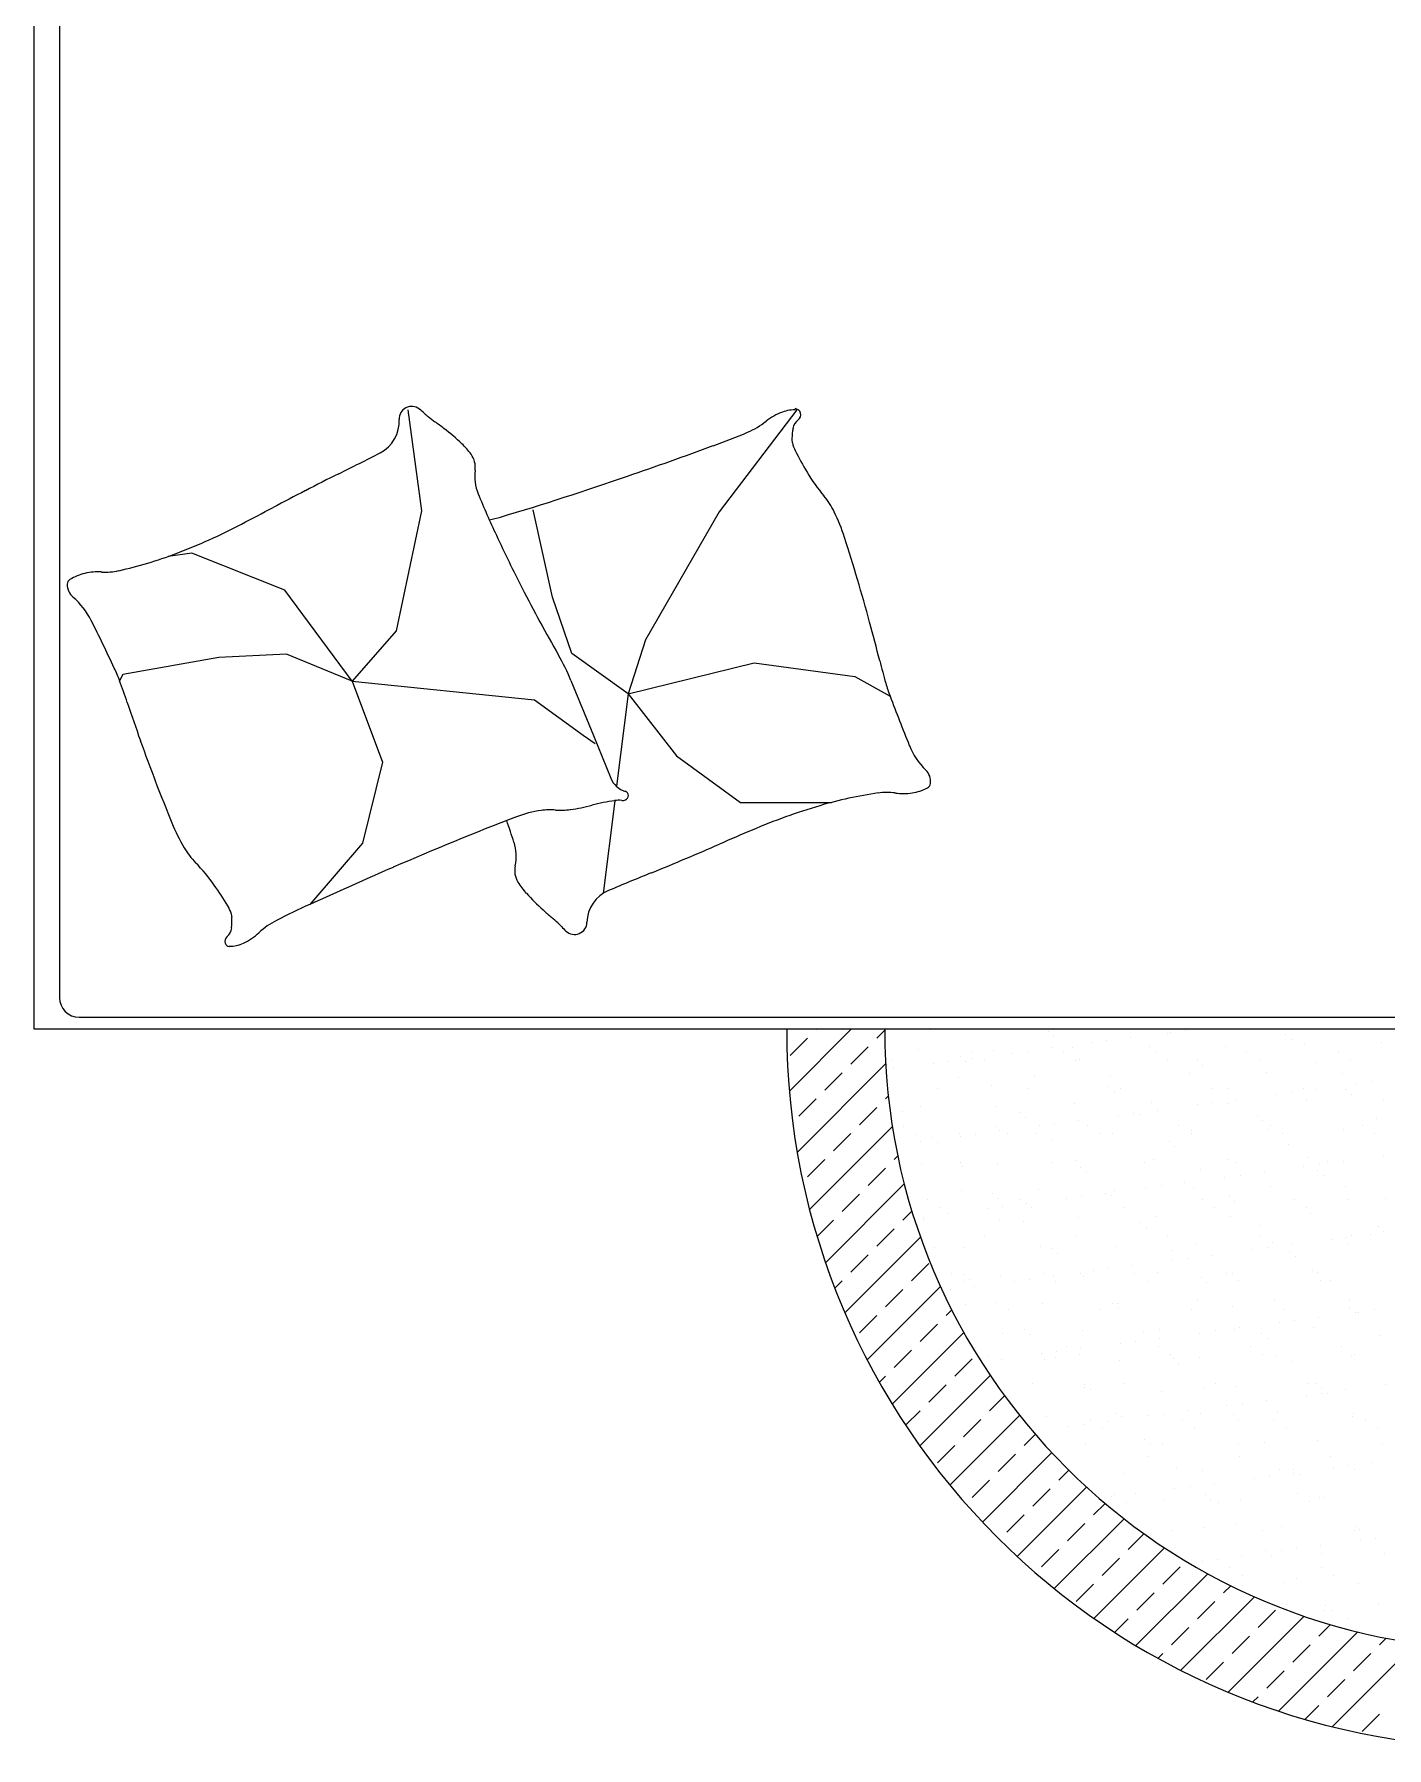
# Model space of a CAD drawing. Header units: inches. Extents: x 11.4 to 53.9, y 13.7 to 38.5.
# Drawn here: x 13.645 to 15.024, y 18.924 to 20.672 of the extents above; entities that cross this region are included whole.
import ezdxf

# ---------------------------------------------------------------- set-up
doc = ezdxf.new("R2010")
doc.units = ezdxf.units.IN
doc.header["$MEASUREMENT"] = 0
doc.layers.add('02', color=2, linetype='Continuous')
doc.layers.add('4', color=4, linetype='Continuous')

msp = doc.modelspace()

# ---------------------------------------------------------------- linework, layer by layer
at = {"layer": '02'}
for p, q in [((13.6709, 21.1485), (13.6709, 19.6892)), ((14.0261, 20.2887), (14.0399, 20.1856)), ((14.4227, 20.2886), (14.3435, 20.1846)), ((14.0399, 20.1856), (14.0141, 20.0635)), ((14.1735, 20.0977), (14.1537, 20.1866)), ((14.3435, 20.1846), (14.2684, 20.0543)), ((13.8059, 20.1426), (13.7818, 20.1392)), ((13.9005, 20.1048), (13.8059, 20.1426)), ((13.9693, 20.012), (13.9005, 20.1048)), ((14.1932, 20.0404), (14.1735, 20.0977)), ((14.0141, 20.0635), (13.9693, 20.012)), ((14.2684, 20.0543), (14.2506, 19.999)), ((13.8334, 20.036), (13.7354, 20.0189)), ((13.9023, 20.0395), (13.8334, 20.036)), ((13.9693, 20.012), (13.9023, 20.0395)), ((14.2506, 19.999), (14.1932, 20.0404)), ((14.2506, 19.999), (14.3791, 20.0306)), ((14.3791, 20.0306), (14.4818, 20.0167)), ((13.7354, 20.0189), (13.7321, 20.0124)), ((13.9693, 20.012), (14.1551, 19.9931)), ((13.9693, 20.012), (14.0003, 19.9295)), ((14.1924, 20.0128), (14.2154, 19.9565)), ((14.4818, 20.0167), (14.5179, 19.9967)), ((14.1551, 19.9931), (14.205, 19.957)), ((14.2506, 19.999), (14.2388, 19.9048)), ((14.2506, 19.999), (14.3, 19.9357)), ((14.205, 19.957), (14.217, 19.9484)), ((14.2154, 19.9565), (14.2331, 19.913)), ((14.0003, 19.9295), (13.9797, 19.8469)), ((14.3, 19.9357), (14.3652, 19.8883)), ((14.237, 19.8901), (14.2251, 19.7955)), ((14.3652, 19.8883), (14.4581, 19.8883)), ((13.9797, 19.8469), (13.9261, 19.7844)), ((13.6909, 19.6692), (15.0967, 19.6692)), ((14.4151, 19.594), (14.478, 19.657)), ((14.4159, 19.6302), (14.4336, 19.6479)), ((14.4424, 19.6567), (14.4427, 19.657)), ((14.5043, 19.6479), (14.5124, 19.656)), ((14.5593, 19.6563), (14.5593, 19.6563)), ((14.6794, 19.6552), (14.6794, 19.6552)), ((14.6849, 19.6502), (14.6849, 19.6502)), ((14.7231, 19.6434), (14.7231, 19.6434)), ((14.7387, 19.6454), (14.7387, 19.6454)), ((14.7631, 19.6486), (14.7631, 19.6486)), ((14.8012, 19.6526), (14.8012, 19.6526)), ((14.8039, 19.654), (14.8039, 19.654)), ((14.8195, 19.6561), (14.8195, 19.6561)), ((14.9212, 19.6515), (14.9212, 19.6515)), ((14.9268, 19.6465), (14.9268, 19.6465)), ((14.9406, 19.6422), (14.9406, 19.6422)), ((15.0191, 19.6432), (15.0191, 19.6432)), ((14.4778, 19.6214), (14.4954, 19.6391)), ((14.5204, 19.6252), (14.5204, 19.6252)), ((14.5465, 19.6361), (14.5465, 19.6361)), ((14.5892, 19.6289), (14.5892, 19.6289)), ((14.6011, 19.6335), (14.6011, 19.6335)), ((14.6016, 19.6274), (14.6016, 19.6274)), ((14.6138, 19.6254), (14.6138, 19.6254)), ((14.6233, 19.6358), (14.6233, 19.6358)), ((14.6424, 19.6327), (14.6424, 19.6327)), ((14.658, 19.6348), (14.658, 19.6348)), ((14.6824, 19.638), (14.6824, 19.638)), ((14.6946, 19.6336), (14.6946, 19.6336)), ((14.7043, 19.6387), (14.7043, 19.6387)), ((14.7072, 19.6256), (14.7072, 19.6256)), ((14.711, 19.6262), (14.711, 19.6262)), ((14.7828, 19.6397), (14.7828, 19.6397)), ((14.788, 19.6338), (14.788, 19.6338)), ((14.8006, 19.6257), (14.8006, 19.6257)), ((14.831, 19.6252), (14.831, 19.6252)), ((14.8596, 19.6393), (14.8596, 19.6393)), ((14.8814, 19.634), (14.8814, 19.634)), ((14.8941, 19.6259), (14.8941, 19.6259)), ((14.9748, 19.6341), (14.9748, 19.6341)), ((14.9875, 19.6261), (14.9875, 19.6261)), ((14.4232, 19.5314), (14.5133, 19.6216)), ((14.4513, 19.5949), (14.4689, 19.6125)), ((14.5209, 19.6167), (14.5209, 19.6167)), ((14.5616, 19.6221), (14.5616, 19.6221)), ((14.5772, 19.6242), (14.5772, 19.6242)), ((14.5871, 19.608), (14.5871, 19.608)), ((14.5947, 19.6238), (14.5947, 19.6238)), ((14.6656, 19.609), (14.6656, 19.609)), ((14.7424, 19.6086), (14.7424, 19.6086)), ((14.8234, 19.6116), (14.8234, 19.6116)), ((14.8366, 19.6201), (14.8366, 19.6201)), ((14.9019, 19.6126), (14.9019, 19.6126)), ((14.9529, 19.6226), (14.9529, 19.6226)), ((14.9787, 19.6122), (14.9787, 19.6122)), ((14.5659, 19.5962), (14.5659, 19.5962)), ((14.6208, 19.5999), (14.6208, 19.5999)), ((14.6593, 19.5964), (14.6593, 19.5964)), ((14.7409, 19.5989), (14.7409, 19.5989)), ((14.7464, 19.5938), (14.7464, 19.5938)), ((14.7528, 19.5966), (14.7528, 19.5966)), ((14.8462, 19.5967), (14.8462, 19.5967)), ((14.8627, 19.5962), (14.8627, 19.5962)), ((14.9123, 19.5906), (14.9123, 19.5906)), ((14.9279, 19.5927), (14.9279, 19.5927)), ((14.9396, 19.5969), (14.9396, 19.5969)), ((14.9523, 19.5959), (14.9523, 19.5959)), ((14.9827, 19.5952), (14.9827, 19.5952)), ((14.9882, 19.5901), (14.9882, 19.5901)), ((14.993, 19.6012), (14.993, 19.6012)), ((15.0086, 19.6033), (15.0086, 19.6033)), ((14.4247, 19.5683), (14.4424, 19.586)), ((14.4866, 19.5595), (14.5043, 19.5772)), ((14.5131, 19.586), (14.516, 19.5889)), ((14.5306, 19.5736), (14.5306, 19.5736)), ((14.5484, 19.5783), (14.5484, 19.5783)), ((14.6252, 19.578), (14.6252, 19.578)), ((14.6507, 19.5726), (14.6507, 19.5726)), ((14.7062, 19.5809), (14.7062, 19.5809)), ((14.7847, 19.5819), (14.7847, 19.5819)), ((14.7908, 19.5746), (14.7908, 19.5746)), ((14.8315, 19.58), (14.8315, 19.58)), ((14.8471, 19.582), (14.8471, 19.582)), ((14.8615, 19.5815), (14.8615, 19.5815)), ((14.8715, 19.5852), (14.8715, 19.5852)), ((14.9425, 19.5844), (14.9425, 19.5844)), ((15.021, 19.5854), (15.021, 19.5854)), ((14.4358, 19.4733), (14.5202, 19.5577)), ((14.532, 19.5582), (14.532, 19.5582)), ((14.6254, 19.5583), (14.6254, 19.5583)), ((14.6562, 19.5675), (14.6562, 19.5675)), ((14.67, 19.5587), (14.67, 19.5587)), ((14.6856, 19.5608), (14.6856, 19.5608)), ((14.71, 19.564), (14.71, 19.564)), ((14.7188, 19.5585), (14.7188, 19.5585)), ((14.7508, 19.5693), (14.7508, 19.5693)), ((14.7664, 19.5714), (14.7664, 19.5714)), ((14.7725, 19.5699), (14.7725, 19.5699)), ((14.8122, 19.5587), (14.8122, 19.5587)), ((14.8925, 19.5689), (14.8925, 19.5689)), ((14.8981, 19.5638), (14.8981, 19.5638)), ((14.9038, 19.5548), (14.9038, 19.5548)), ((14.9056, 19.5589), (14.9056, 19.5589)), ((14.9991, 19.559), (14.9991, 19.559)), ((15.0143, 19.5662), (15.0143, 19.5662)), ((14.4601, 19.533), (14.4778, 19.5507)), ((14.5241, 19.5395), (14.5241, 19.5395)), ((14.5446, 19.5501), (14.5446, 19.5501)), ((14.5485, 19.5427), (14.5485, 19.5427)), ((14.5605, 19.5462), (14.5605, 19.5462)), ((14.566, 19.5412), (14.566, 19.5412)), ((14.589, 19.5502), (14.589, 19.5502)), ((14.5893, 19.5481), (14.5893, 19.5481)), ((14.6049, 19.5501), (14.6049, 19.5501)), ((14.6293, 19.5533), (14.6293, 19.5533)), ((14.638, 19.5503), (14.638, 19.5503)), ((14.6675, 19.5512), (14.6675, 19.5512)), ((14.6823, 19.5436), (14.6823, 19.5436)), ((14.7314, 19.5505), (14.7314, 19.5505)), ((14.7443, 19.5508), (14.7443, 19.5508)), ((14.8023, 19.5425), (14.8023, 19.5425)), ((14.8079, 19.5375), (14.8079, 19.5375)), ((14.8249, 19.5506), (14.8249, 19.5506)), ((14.8253, 19.5537), (14.8253, 19.5537)), ((14.9183, 19.5508), (14.9183, 19.5508)), ((14.9242, 19.5399), (14.9242, 19.5399)), ((14.9806, 19.5544), (14.9806, 19.5544)), ((15.0117, 19.551), (15.0117, 19.551)), ((14.4336, 19.5065), (14.4513, 19.5242)), ((14.522, 19.5242), (14.5257, 19.5279)), ((14.5503, 19.5205), (14.5503, 19.5205)), ((14.5901, 19.5211), (14.5901, 19.5211)), ((14.6271, 19.5202), (14.6271, 19.5202)), ((14.6836, 19.5213), (14.6836, 19.5213)), ((14.7081, 19.5231), (14.7081, 19.5231)), ((14.777, 19.5214), (14.777, 19.5214)), ((14.7866, 19.5241), (14.7866, 19.5241)), ((14.8634, 19.5237), (14.8634, 19.5237)), ((14.8704, 19.5216), (14.8704, 19.5216)), ((14.9444, 19.5266), (14.9444, 19.5266)), ((14.9638, 19.5218), (14.9638, 19.5218)), ((14.9799, 19.5218), (14.9799, 19.5218)), ((15.0207, 19.5272), (15.0207, 19.5272)), ((14.4954, 19.4976), (14.5131, 19.5153)), ((14.5921, 19.5172), (14.5921, 19.5172)), ((14.7122, 19.5162), (14.7122, 19.5162)), ((14.7177, 19.5111), (14.7177, 19.5111)), ((14.834, 19.5136), (14.834, 19.5136)), ((14.8592, 19.5059), (14.8592, 19.5059)), ((14.8748, 19.508), (14.8748, 19.508)), ((14.8992, 19.5112), (14.8992, 19.5112)), ((14.9399, 19.5166), (14.9399, 19.5166)), ((14.954, 19.5125), (14.954, 19.5125)), ((14.9556, 19.5186), (14.9556, 19.5186)), ((14.9595, 19.5075), (14.9595, 19.5075)), ((14.4521, 19.4189), (14.5323, 19.4992)), ((14.4689, 19.4711), (14.4866, 19.4888)), ((14.5909, 19.4924), (14.5909, 19.4924)), ((14.622, 19.4899), (14.622, 19.4899)), ((14.6275, 19.4848), (14.6275, 19.4848)), ((14.6694, 19.4934), (14.6694, 19.4934)), ((14.7133, 19.4867), (14.7133, 19.4867)), ((14.7377, 19.4899), (14.7377, 19.4899)), ((14.7438, 19.4872), (14.7438, 19.4872)), ((14.7462, 19.493), (14.7462, 19.493)), ((14.7784, 19.4953), (14.7784, 19.4953)), ((14.7941, 19.4974), (14.7941, 19.4974)), ((14.8184, 19.5006), (14.8184, 19.5006)), ((14.8272, 19.4959), (14.8272, 19.4959)), ((14.8638, 19.4862), (14.8638, 19.4862)), ((14.9057, 19.4969), (14.9057, 19.4969)), ((14.9825, 19.4966), (14.9825, 19.4966)), ((14.5308, 19.4623), (14.5401, 19.4716)), ((14.5562, 19.4831), (14.5562, 19.4831)), ((14.5688, 19.475), (14.5688, 19.475)), ((14.5762, 19.4687), (14.5762, 19.4687)), ((14.6169, 19.474), (14.6169, 19.474)), ((14.6325, 19.4761), (14.6325, 19.4761)), ((14.6496, 19.4832), (14.6496, 19.4832)), ((14.6569, 19.4793), (14.6569, 19.4793)), ((14.6623, 19.4752), (14.6623, 19.4752)), ((14.6977, 19.4847), (14.6977, 19.4847)), ((14.7557, 19.4753), (14.7557, 19.4753)), ((14.8365, 19.4836), (14.8365, 19.4836)), ((14.8491, 19.4755), (14.8491, 19.4755)), ((14.8694, 19.4811), (14.8694, 19.4811)), ((14.9299, 19.4837), (14.9299, 19.4837)), ((14.9425, 19.4757), (14.9425, 19.4757)), ((14.9463, 19.4688), (14.9463, 19.4688)), ((14.9856, 19.4835), (14.9856, 19.4835)), ((15.0233, 19.4839), (15.0233, 19.4839)), ((14.4435, 19.4457), (14.4601, 19.4623)), ((14.5043, 19.4358), (14.522, 19.4534)), ((14.5518, 19.4655), (14.5518, 19.4655)), ((14.5522, 19.4627), (14.5522, 19.4627)), ((14.629, 19.4623), (14.629, 19.4623)), ((14.6536, 19.4609), (14.6536, 19.4609)), ((14.71, 19.4653), (14.71, 19.4653)), ((14.7736, 19.4599), (14.7736, 19.4599)), ((14.7792, 19.4548), (14.7792, 19.4548)), ((14.7885, 19.4663), (14.7885, 19.4663)), ((14.8653, 19.4659), (14.8653, 19.4659)), ((14.8955, 19.4572), (14.8955, 19.4572)), ((15.0155, 19.4562), (15.0155, 19.4562)), ((15.021, 19.4511), (15.021, 19.4511)), ((14.4718, 19.3679), (14.5489, 19.445)), ((14.5634, 19.4346), (14.5634, 19.4346)), ((14.5928, 19.4346), (14.5928, 19.4346)), ((14.6144, 19.446), (14.6144, 19.446)), ((14.6713, 19.4356), (14.6713, 19.4356)), ((14.6835, 19.4335), (14.6835, 19.4335)), ((14.7078, 19.4461), (14.7078, 19.4461)), ((14.7481, 19.4352), (14.7481, 19.4352)), ((14.8012, 19.4463), (14.8012, 19.4463)), ((14.8291, 19.4381), (14.8291, 19.4381)), ((14.8946, 19.4465), (14.8946, 19.4465)), ((14.9025, 19.434), (14.9025, 19.434)), ((14.9076, 19.4391), (14.9076, 19.4391)), ((14.9269, 19.4372), (14.9269, 19.4372)), ((14.9676, 19.4425), (14.9676, 19.4425)), ((14.9832, 19.4446), (14.9832, 19.4446)), ((14.9843, 19.4388), (14.9843, 19.4388)), ((14.9881, 19.4467), (14.9881, 19.4467)), ((15.0076, 19.4478), (15.0076, 19.4478)), ((14.4778, 19.4092), (14.4954, 19.4269)), ((14.5396, 19.4004), (14.5573, 19.4181)), ((14.689, 19.4285), (14.689, 19.4285)), ((14.7653, 19.4159), (14.7653, 19.4159)), ((14.8053, 19.4309), (14.8053, 19.4309)), ((14.8061, 19.4213), (14.8061, 19.4213)), ((14.8217, 19.4233), (14.8217, 19.4233)), ((14.8461, 19.4265), (14.8461, 19.4265)), ((14.8868, 19.4319), (14.8868, 19.4319)), ((14.9253, 19.4298), (14.9253, 19.4298)), ((14.9309, 19.4248), (14.9309, 19.4248)), ((14.4615, 19.393), (14.4689, 19.4004)), ((14.5804, 19.4079), (14.5804, 19.4079)), ((14.5931, 19.3999), (14.5931, 19.3999)), ((14.5933, 19.4072), (14.5933, 19.4072)), ((14.5988, 19.4021), (14.5988, 19.4021)), ((14.6308, 19.4045), (14.6308, 19.4045)), ((14.6446, 19.4), (14.6446, 19.4)), ((14.6602, 19.4021), (14.6602, 19.4021)), ((14.6738, 19.4081), (14.6738, 19.4081)), ((14.6846, 19.4053), (14.6846, 19.4053)), ((14.6865, 19.4), (14.6865, 19.4)), ((14.7119, 19.4075), (14.7119, 19.4075)), ((14.7151, 19.4045), (14.7151, 19.4045)), ((14.7253, 19.4106), (14.7253, 19.4106)), ((14.741, 19.4127), (14.741, 19.4127)), ((14.7673, 19.4083), (14.7673, 19.4083)), ((14.7799, 19.4002), (14.7799, 19.4002)), ((14.7904, 19.4085), (14.7904, 19.4085)), ((14.8351, 19.4035), (14.8351, 19.4035)), ((14.8407, 19.3985), (14.8407, 19.3985)), ((14.8607, 19.4084), (14.8607, 19.4084)), ((14.8671, 19.4081), (14.8671, 19.4081)), ((14.8733, 19.4004), (14.8733, 19.4004)), ((14.9482, 19.411), (14.9482, 19.411)), ((14.9541, 19.4086), (14.9541, 19.4086)), ((14.957, 19.4009), (14.957, 19.4009)), ((14.9668, 19.4005), (14.9668, 19.4005)), ((14.4945, 19.3199), (14.5693, 19.3947)), ((14.5131, 19.3739), (14.5308, 19.3916)), ((14.5795, 19.3914), (14.5795, 19.3914)), ((14.6038, 19.3947), (14.6038, 19.3947)), ((14.831, 19.3803), (14.831, 19.3803)), ((14.9095, 19.3813), (14.9095, 19.3813)), ((14.9862, 19.381), (14.9862, 19.381)), ((14.4866, 19.3474), (14.5043, 19.3651)), ((14.575, 19.3651), (14.5808, 19.3708)), ((14.5947, 19.3768), (14.5947, 19.3768)), ((14.6249, 19.3782), (14.6249, 19.3782)), ((14.6386, 19.3709), (14.6386, 19.3709)), ((14.6732, 19.3778), (14.6732, 19.3778)), ((14.732, 19.371), (14.732, 19.371)), ((14.745, 19.3772), (14.745, 19.3772)), ((14.7499, 19.3774), (14.7499, 19.3774)), ((14.7505, 19.3721), (14.7505, 19.3721)), ((14.8255, 19.3712), (14.8255, 19.3712)), ((14.8668, 19.3745), (14.8668, 19.3745)), ((14.9189, 19.3714), (14.9189, 19.3714)), ((14.9545, 19.3631), (14.9545, 19.3631)), ((14.9868, 19.3735), (14.9868, 19.3735)), ((14.9923, 19.3684), (14.9923, 19.3684)), ((14.9953, 19.3685), (14.9953, 19.3685)), ((15.0123, 19.3715), (15.0123, 19.3715)), ((14.52, 19.2747), (14.5931, 19.3478)), ((14.5485, 19.3385), (14.5662, 19.3562)), ((14.6327, 19.3467), (14.6327, 19.3467)), ((14.6548, 19.3509), (14.6548, 19.3509)), ((14.6603, 19.3458), (14.6603, 19.3458)), ((14.7138, 19.3497), (14.7138, 19.3497)), ((14.7766, 19.3482), (14.7766, 19.3482)), ((14.7923, 19.3507), (14.7923, 19.3507)), ((14.8338, 19.3472), (14.8338, 19.3472)), ((14.8494, 19.3493), (14.8494, 19.3493)), ((14.869, 19.3503), (14.869, 19.3503)), ((14.8738, 19.3525), (14.8738, 19.3525)), ((14.8966, 19.3472), (14.8966, 19.3472)), ((14.9145, 19.3579), (14.9145, 19.3579)), ((14.9301, 19.3599), (14.9301, 19.3599)), ((14.9501, 19.3532), (14.9501, 19.3532)), ((14.522, 19.312), (14.5396, 19.3297)), ((14.6046, 19.3328), (14.6046, 19.3328)), ((14.6879, 19.328), (14.6879, 19.328)), ((14.6981, 19.333), (14.6981, 19.333)), ((14.7123, 19.3312), (14.7123, 19.3312)), ((14.753, 19.3366), (14.753, 19.3366)), ((14.7686, 19.3387), (14.7686, 19.3387)), ((14.7915, 19.3331), (14.7915, 19.3331)), ((14.793, 19.3419), (14.793, 19.3419)), ((14.8849, 19.3333), (14.8849, 19.3333)), ((14.9022, 19.3421), (14.9022, 19.3421)), ((14.9783, 19.3335), (14.9783, 19.3335)), ((15.0184, 19.3445), (15.0184, 19.3445)), ((14.5838, 19.3032), (14.6015, 19.3209)), ((14.6173, 19.3247), (14.6173, 19.3247)), ((14.6315, 19.3206), (14.6315, 19.3206)), ((14.6722, 19.326), (14.6722, 19.326)), ((14.6751, 19.32), (14.6751, 19.32)), ((14.6864, 19.3219), (14.6864, 19.3219)), ((14.7107, 19.3249), (14.7107, 19.3249)), ((14.7518, 19.3196), (14.7518, 19.3196)), ((14.8041, 19.3251), (14.8041, 19.3251)), ((14.8064, 19.3208), (14.8064, 19.3208)), ((14.812, 19.3158), (14.812, 19.3158)), ((14.8329, 19.3225), (14.8329, 19.3225)), ((14.8976, 19.3253), (14.8976, 19.3253)), ((14.9114, 19.3235), (14.9114, 19.3235)), ((14.9283, 19.3182), (14.9283, 19.3182)), ((14.9881, 19.3232), (14.9881, 19.3232)), ((14.991, 19.3254), (14.991, 19.3254)), ((14.5069, 19.297), (14.5131, 19.3032)), ((14.5481, 19.2321), (14.62, 19.304)), ((14.5573, 19.2767), (14.575, 19.2943)), ((14.6628, 19.2957), (14.6628, 19.2957)), ((14.7163, 19.2945), (14.7163, 19.2945)), ((14.7563, 19.2959), (14.7563, 19.2959)), ((14.8497, 19.2961), (14.8497, 19.2961)), ((14.8709, 19.2925), (14.8709, 19.2925)), ((14.9431, 19.2962), (14.9431, 19.2962)), ((14.952, 19.2954), (14.952, 19.2954)), ((15.0229, 19.2945), (15.0229, 19.2945)), ((14.6192, 19.2678), (14.6346, 19.2832)), ((14.6346, 19.2889), (14.6346, 19.2889)), ((14.7157, 19.2919), (14.7157, 19.2919)), ((14.7218, 19.2894), (14.7218, 19.2894)), ((14.7942, 19.2879), (14.7942, 19.2879)), ((14.8381, 19.2919), (14.8381, 19.2919)), ((14.877, 19.2753), (14.877, 19.2753)), ((14.9014, 19.2785), (14.9014, 19.2785)), ((14.9422, 19.2838), (14.9422, 19.2838)), ((14.9578, 19.2859), (14.9578, 19.2859)), ((14.9581, 19.2908), (14.9581, 19.2908)), ((14.9636, 19.2858), (14.9636, 19.2858)), ((14.9822, 19.2891), (14.9822, 19.2891)), ((14.5337, 19.2531), (14.5485, 19.2678)), ((14.5788, 19.192), (14.6499, 19.2631)), ((14.5927, 19.2413), (14.6104, 19.259)), ((14.677, 19.2622), (14.677, 19.2622)), ((14.7223, 19.2579), (14.7223, 19.2579)), ((14.7479, 19.2655), (14.7479, 19.2655)), ((14.7537, 19.2618), (14.7537, 19.2618)), ((14.7807, 19.2626), (14.7807, 19.2626)), ((14.7963, 19.2646), (14.7963, 19.2646)), ((14.8157, 19.258), (14.8157, 19.258)), ((14.8207, 19.2678), (14.8207, 19.2678)), ((14.8347, 19.2647), (14.8347, 19.2647)), ((14.8614, 19.2732), (14.8614, 19.2732)), ((14.8679, 19.2645), (14.8679, 19.2645)), ((14.8735, 19.2594), (14.8735, 19.2594)), ((14.9091, 19.2582), (14.9091, 19.2582)), ((14.9133, 19.2657), (14.9133, 19.2657)), ((14.9897, 19.2618), (14.9897, 19.2618)), ((14.99, 19.2654), (14.99, 19.2654)), ((15.0026, 19.2584), (15.0026, 19.2584)), ((14.6545, 19.2325), (14.6659, 19.2438)), ((14.6999, 19.2519), (14.6999, 19.2519)), ((14.7155, 19.254), (14.7155, 19.254)), ((14.7349, 19.2498), (14.7349, 19.2498)), ((14.7399, 19.2572), (14.7399, 19.2572)), ((14.8284, 19.25), (14.8284, 19.25)), ((14.9218, 19.2501), (14.9218, 19.2501)), ((15.0152, 19.2503), (15.0152, 19.2503)), ((14.5662, 19.2148), (14.5838, 19.2325)), ((14.6119, 19.1544), (14.6826, 19.2252)), ((14.628, 19.206), (14.6457, 19.2236)), ((14.7175, 19.234), (14.7175, 19.234)), ((14.7777, 19.2382), (14.7777, 19.2382)), ((14.7833, 19.2331), (14.7833, 19.2331)), ((14.7961, 19.235), (14.7961, 19.235)), ((14.8728, 19.2347), (14.8728, 19.2347)), ((14.8996, 19.2355), (14.8996, 19.2355)), ((14.9538, 19.2376), (14.9538, 19.2376)), ((15.0196, 19.2345), (15.0196, 19.2345)), ((14.6871, 19.2206), (14.6871, 19.2206)), ((14.6899, 19.1971), (14.7, 19.2072)), ((14.7805, 19.2208), (14.7805, 19.2208)), ((14.8094, 19.2092), (14.8094, 19.2092)), ((14.8366, 19.2069), (14.8366, 19.2069)), ((14.8739, 19.2209), (14.8739, 19.2209)), ((14.9152, 19.2079), (14.9152, 19.2079)), ((14.9294, 19.2082), (14.9294, 19.2082)), ((14.9673, 19.2211), (14.9673, 19.2211)), ((14.9698, 19.2098), (14.9698, 19.2098)), ((14.9854, 19.2119), (14.9854, 19.2119)), ((14.9919, 19.2076), (14.9919, 19.2076)), ((15.0098, 19.2151), (15.0098, 19.2151)), ((14.6015, 19.1794), (14.6192, 19.1971)), ((14.6474, 19.1192), (14.7181, 19.19)), ((14.6634, 19.1706), (14.6811, 19.1883)), ((14.7556, 19.204), (14.7556, 19.204)), ((14.8083, 19.1885), (14.8083, 19.1885)), ((14.8239, 19.1906), (14.8239, 19.1906)), ((14.8483, 19.1938), (14.8483, 19.1938)), ((14.8891, 19.1992), (14.8891, 19.1992)), ((14.9047, 19.2012), (14.9047, 19.2012)), ((14.9291, 19.2044), (14.9291, 19.2044)), ((14.935, 19.2031), (14.935, 19.2031)), ((14.7253, 19.1618), (14.737, 19.1735)), ((14.7432, 19.18), (14.7432, 19.18)), ((14.7465, 19.1827), (14.7465, 19.1827)), ((14.7592, 19.1747), (14.7592, 19.1747)), ((14.7676, 19.1832), (14.7676, 19.1832)), ((14.798, 19.1772), (14.798, 19.1772)), ((14.8399, 19.1829), (14.8399, 19.1829)), ((14.8448, 19.1768), (14.8448, 19.1768)), ((14.8526, 19.1748), (14.8526, 19.1748)), ((14.8747, 19.1769), (14.8747, 19.1769)), ((14.9334, 19.1831), (14.9334, 19.1831)), ((14.946, 19.175), (14.946, 19.175)), ((14.9557, 19.1798), (14.9557, 19.1798)), ((14.9611, 19.1792), (14.9611, 19.1792)), ((14.6369, 19.1441), (14.6545, 19.1618)), ((14.6853, 19.0865), (14.7565, 19.1576)), ((14.6987, 19.1352), (14.7164, 19.1529)), ((14.8709, 19.1528), (14.8709, 19.1528)), ((14.7606, 19.1264), (14.7767, 19.1425)), ((14.8047, 19.1457), (14.8047, 19.1457)), ((14.8385, 19.1491), (14.8385, 19.1491)), ((14.8981, 19.1458), (14.8981, 19.1458)), ((14.9171, 19.1501), (14.9171, 19.1501)), ((14.9916, 19.146), (14.9916, 19.146)), ((14.9938, 19.1498), (14.9938, 19.1498)), ((14.9964, 19.1467), (14.9964, 19.1467)), ((14.9975, 19.1358), (14.9975, 19.1358)), ((15.0131, 19.1378), (15.0131, 19.1378)), ((14.6722, 19.1087), (14.6899, 19.1264)), ((14.7257, 19.0561), (14.7977, 19.1281)), ((14.876, 19.1198), (14.876, 19.1198)), ((14.9007, 19.1255), (14.9007, 19.1255)), ((14.9063, 19.1204), (14.9063, 19.1204)), ((14.9167, 19.1251), (14.9167, 19.1251)), ((14.9323, 19.1272), (14.9323, 19.1272)), ((14.9567, 19.1304), (14.9567, 19.1304)), ((14.9576, 19.122), (14.9576, 19.122)), ((15.0225, 19.1228), (15.0225, 19.1228)), ((14.7341, 19.0999), (14.7518, 19.1176)), ((14.7686, 19.0284), (14.8419, 19.1016)), ((14.796, 19.091), (14.8136, 19.1087)), ((14.836, 19.1145), (14.836, 19.1145)), ((14.8516, 19.1166), (14.8516, 19.1166)), ((14.8642, 19.1078), (14.8642, 19.1078)), ((14.9576, 19.1079), (14.9576, 19.1079)), ((14.7076, 19.0734), (14.7253, 19.091)), ((14.8578, 19.0822), (14.8652, 19.0895)), ((14.8768, 19.0997), (14.8768, 19.0997)), ((14.9189, 19.0923), (14.9189, 19.0923)), ((14.9324, 19.0965), (14.9324, 19.0965)), ((14.9702, 19.0999), (14.9702, 19.0999)), ((14.9957, 19.0919), (14.9957, 19.0919)), ((14.7695, 19.0645), (14.7871, 19.0822)), ((14.8142, 19.0032), (14.8893, 19.0783)), ((14.8313, 19.0557), (14.849, 19.0734)), ((14.9224, 19.0707), (14.9224, 19.0707)), ((14.9622, 19.0691), (14.9622, 19.0691)), ((15.0158, 19.0709), (15.0158, 19.0709)), ((14.7468, 19.0419), (14.7606, 19.0557)), ((14.8626, 18.9809), (14.9401, 19.0584)), ((14.8932, 19.0469), (14.9109, 19.0645)), ((14.9551, 19.038), (14.9669, 19.0499)), ((14.9595, 19.0642), (14.9595, 19.0642)), ((14.96, 19.0532), (14.96, 19.0532)), ((14.9677, 19.0641), (14.9677, 19.0641)), ((14.9844, 19.0564), (14.9844, 19.0564)), ((14.8048, 19.0292), (14.8225, 19.0469)), ((14.8667, 19.0203), (14.8844, 19.038)), ((14.914, 18.9616), (14.9948, 19.0424)), ((14.9689, 18.9458), (15.054, 19.0309)), ((15.0169, 19.0292), (15.0238, 19.036)), ((14.7911, 19.0155), (14.796, 19.0203)), ((14.9285, 19.0115), (14.9462, 19.0292)), ((14.9904, 19.0027), (15.0081, 19.0203)), ((14.8402, 18.9938), (14.8578, 19.0115)), ((14.902, 18.985), (14.9197, 19.0027)), ((14.9639, 18.9761), (14.9816, 18.9938)), ((14.8879, 18.9709), (14.8932, 18.9761)), ((14.941, 18.9533), (14.9551, 18.9673)), ((14.9993, 18.9408), (15.0169, 18.9585))]:
    msp.add_line(p, q, dxfattribs=at)
for centre, radius, start, end in [((15.1451, 19.657), 0.7327, 180, 90), ((14.0299, 20.2796), 0.0127, 51.1864, 183.2455), ((13.9942, 20.2352), 0.0697, 45.8726, 51.1864), ((14.4202, 20.2534), 0.0352, 86.0516, 110.3452), ((14.4205, 20.2837), 0.0063, 306.5792, 86.0476), ((15.1451, 19.657), 0.6327, 180, 90), ((13.9814, 20.2769), 0.0359, 297.2902, 3.2455), ((14.0742, 20.3177), 0.0452, 225.8726, 232.4713), ((14.2797, 20.5852), 0.3825, 232.4713, 233.7837), ((13.6634, 19.7437), 0.6605, 52.7849, 53.7837), ((14.342, 20.339), 0.0792, 292.7069, 308.5854), ((14.4289, 20.2301), 0.0601, 110.3452, 128.5854), ((14.4327, 20.2673), 0.0142, 126.5792, 169.5926), ((13.9313, 20.0964), 0.2176, 46.4776, 52.7849), ((14.0278, 20.1981), 0.0774, 35.8936, 46.4776), ((14.0494, 21.0381), 0.8371, 290.1287, 292.7069), ((14.4947, 20.2559), 0.0771, 169.5926, 177.2714), ((14.4329, 20.2589), 0.0153, 177.2714, 194.5709), ((14.4562, 20.2649), 0.0393, 194.5709, 206.8179), ((12.5778, 22.9974), 3.0972, 296.4147, 297.2902), ((14.0722, 20.2302), 0.0226, 351.9508, 35.8936), ((12.5844, 25.0353), 5.0942, 289.0836, 290.1287), ((14.7352, 20.406), 0.352, 206.8179, 210.9056), ((14.8526, 18.4179), 2.0162, 116.4147, 117.4999), ((14.14, 20.2206), 0.0458, 171.9508, 202.4162), ((13.2217, 23.1932), 3.145, 286.6085, 289.0836), ((14.5996, 20.3248), 0.194, 210.9056, 219.7005), ((16.7391, 14.7939), 6.1019, 117.49986, 117.84822), ((15.0271, 20.5866), 1.0054, 202.4162, 205.0529), ((11.1614, 25.3513), 5.8383, 297.49208, 297.84822), ((14.388, 20.1492), 0.081, 26.0735, 39.7005), ((14.2843, 20.0984), 0.1965, 17.8396, 26.0735), ((13.5687, 20.7254), 0.6236, 290.7486, 297.4921), ((14.0873, 20.2911), 0.1166, 280.7366, 286.6085), ((15.6444, 20.8751), 1.6868, 205.0529, 207.0884), ((12.5646, 19.545), 2.003, 15.2625, 17.8396), ((13.6373, 20.5443), 0.43, 282.6252, 290.7486), ((13.6845, 20.1107), 0.0058, 121.6917, 179.0386), ((13.7082, 20.0723), 0.0509, 103.0402, 121.6917), ((13.7102, 20.0636), 0.0599, 86.6119, 103.0402), ((13.7175, 20.1862), 0.063, 266.6119, 282.6252), ((13.6955, 20.1105), 0.0168, 179.0386, 229.4914), ((13.6355, 20.0403), 0.0755, 26.3332, 49.4914), ((15.5361, 20.8197), 1.5652, 207.0884, 209.936), ((11.3176, 18.8931), 2.6619, 25.1732, 26.3332), ((12.907, 19.6384), 1.6481, 13.841, 15.2625), ((13.994, 19.9317), 0.2143, 22.2355, 29.936), ((15.0369, 20.1632), 0.5454, 193.841, 196.3122), ((13.564, 19.9488), 0.1798, 20.7081, 25.1732), ((13.2219, 19.8195), 0.5454, 18.2369, 20.7081), ((14.6859, 20.0605), 0.1798, 196.3122, 200.7773), ((17.0066, 20.941), 2.6619, 200.7773, 201.9373), ((15.3053, 20.506), 1.6481, 198.2369, 199.6584), ((15.6395, 20.6254), 2.003, 199.6584, 202.2355), ((14.6075, 19.9747), 0.0755, 201.9373, 225.0955), ((14.2545, 19.9217), 0.0231, 202.2355, 252.8133), ((14.5424, 19.9094), 0.0168, 354.6428, 45.0955), ((14.5533, 19.9083), 0.0058, 297.2959, 354.6428), ((14.264, 19.6965), 0.1955, 97.9822, 104.8807), ((14.2416, 19.8565), 0.034, 85.7407, 97.9822), ((14.2448, 19.8995), 0.0092, 265.7407, 289.3799), ((14.2463, 19.8953), 0.00467, 289.3799, 72.8133), ((14.5672, 19.4724), 0.43, 98.2293, 106.3528), ((14.5146, 19.8356), 0.063, 82.216, 98.2293), ((14.5313, 19.9573), 0.0599, 262.216, 278.6443), ((14.5326, 19.9484), 0.0509, 278.6443, 297.2959), ((15.264, 16.9376), 3.145, 111.0043, 113.4795), ((13.1782, 19.5368), 1.0054, 18.0203, 19.3448), ((14.1785, 19.7648), 0.1166, 98.1216, 111.0043), ((14.1714, 19.8145), 0.0663, 85.4882, 98.1216), ((14.1822, 19.9516), 0.0712, 265.4882, 277.6784), ((14.1678, 20.0588), 0.1794, 277.6784, 284.8807), ((14.6217, 19.2865), 0.6236, 106.3528, 113.0962), ((13.9673, 19.9418), 0.1965, 202.2355, 210.4694), ((16.6673, 14.4898), 5.8383, 113.0962, 113.45233), ((13.8678, 19.8832), 0.081, 210.4694, 224.0964), ((14.0908, 19.8336), 0.0458, 347.5549, 18.0203), ((11.9153, 25.4436), 6.1019, 293.10398, 293.45233), ((13.6703, 19.6919), 0.194, 35.3015, 44.0964), ((16.0406, 15.1497), 5.0942, 113.4795, 114.5246), ((14.1576, 19.8189), 0.0226, 167.5549, 211.4977), ((13.5185, 21.6857), 2.0162, 292.0188, 293.104), ((13.5413, 19.6006), 0.352, 31.2138, 35.3015), ((14.2043, 19.8475), 0.0774, 211.4977, 222.0817), ((15.4355, 16.9452), 3.0972, 112.0188, 112.8944), ((13.8087, 19.7626), 0.0393, 18.9668, 31.2138), ((14.2735, 19.0228), 0.8371, 114.5246, 117.1028), ((14.3084, 19.9415), 0.2176, 222.0817, 228.389), ((14.2446, 19.7654), 0.0359, 112.8944, 178.8496), ((13.8315, 19.7704), 0.0153, 1.6673, 18.9668), ((13.7696, 19.7686), 0.0771, 353.9885, 1.6673), ((13.9282, 19.6975), 0.0792, 117.1028, 132.9813), ((14.6025, 20.2726), 0.6605, 228.389, 229.3878), ((13.9235, 19.4808), 0.3825, 48.0754, 49.3878), ((14.1489, 19.7318), 0.0452, 41.4767, 48.0754), ((14.196, 19.7664), 0.0127, 226.7905, 358.8496), ((13.8457, 19.7466), 0.0063, 130.9751, 197.6767), ((13.8323, 19.762), 0.0142, 310.9751, 353.9885), ((13.8332, 19.7994), 0.0601, 294.7411, 312.9813), ((14.235, 19.8079), 0.0697, 221.4767, 226.7905), ((13.8439, 19.746), 0.00443, 197.6767, 270.4475), ((13.8437, 19.7768), 0.0352, 270.4475, 294.7411), ((13.6909, 19.6892), 0.02, 180, 270)]:
    msp.add_arc(centre, radius, start, end, dxfattribs=at)
at = {"layer": '4'}
for p, q in [((13.6451, 19.657), (13.6451, 21.657)), ((15.1451, 19.657), (13.6451, 19.657))]:
    msp.add_line(p, q, dxfattribs=at)

doc.saveas('drawing.dxf')
